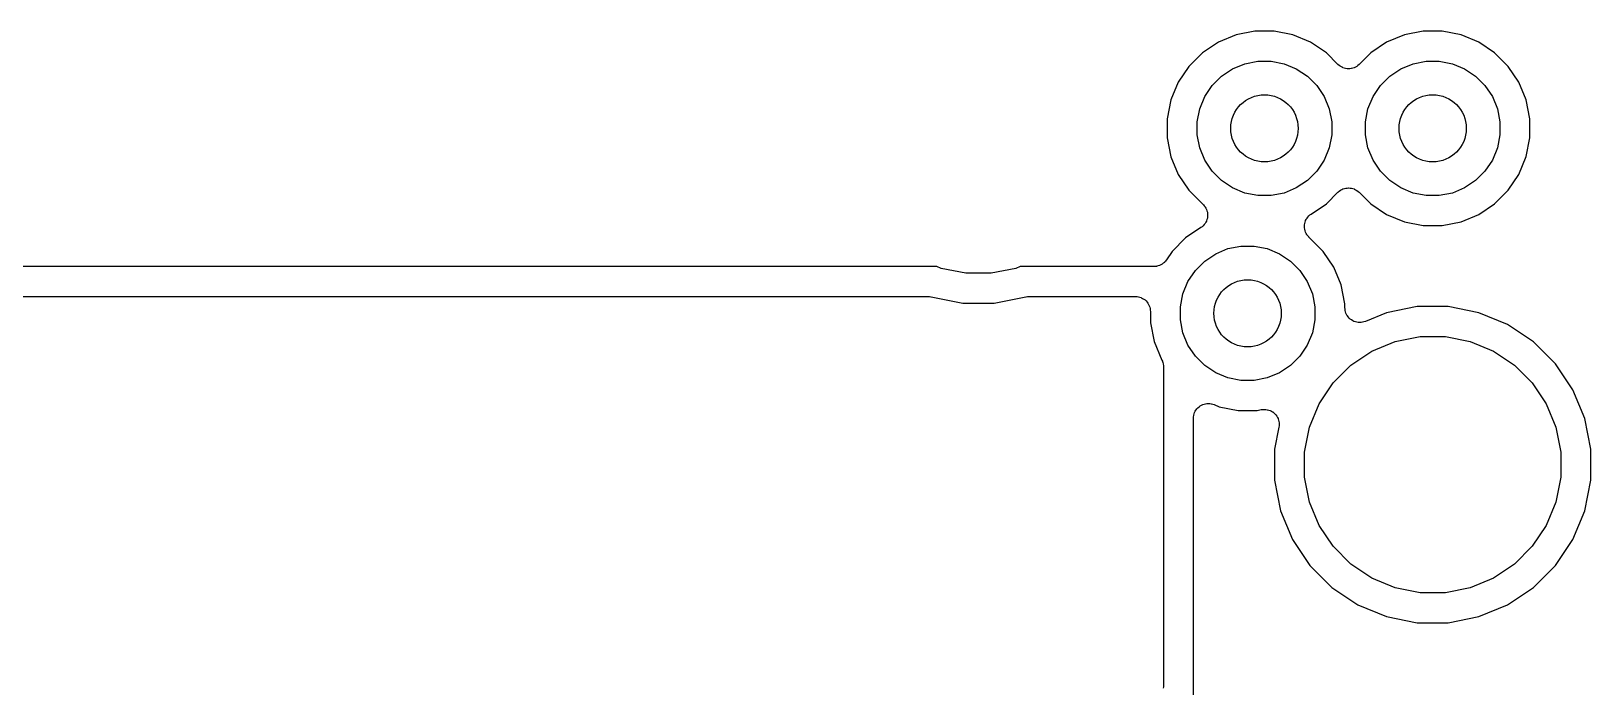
# Model space of a CAD drawing. Extents: x 1.98 to 5.9, y -3.93 to -1.98.
# Drawn here: x 3.6957 to 4.0606, y -2.9339 to -2.7804 of the extents above; entities that cross this region are included whole.
import ezdxf

# ---------------------------------------------------------------- set-up
doc = ezdxf.new("R2010")
doc.units = 0
doc.header["$MEASUREMENT"] = 0
doc.layers.add('BLACK', color=7, linetype='CONTINUOUS')

msp = doc.modelspace()

# ---------------------------------------------------------------- linework, layer by layer
at = {"layer": 'BLACK', "linetype": 'CONTINUOUS'}
for p, q in [((3.98201, -2.7804), (3.97762, -2.78128)), ((3.98649, -2.7804), (3.98201, -2.7804)), ((3.99089, -2.78128), (3.98649, -2.7804)), ((4.02138, -2.7804), (4.01699, -2.78128)), ((4.02586, -2.7804), (4.02138, -2.7804)), ((4.03026, -2.78128), (4.02586, -2.7804)), ((3.97348, -2.78299), (3.96975, -2.78548)), ((3.97762, -2.78128), (3.97348, -2.78299)), ((3.99503, -2.78299), (3.99089, -2.78128)), ((3.99875, -2.78548), (3.99503, -2.78299)), ((4.01285, -2.78299), (4.00912, -2.78548)), ((4.01699, -2.78128), (4.01285, -2.78299)), ((4.0344, -2.78299), (4.03026, -2.78128)), ((4.03812, -2.78548), (4.0344, -2.78299)), ((3.96975, -2.78548), (3.96658, -2.78865)), ((3.97679, -2.78919), (3.97966, -2.78801)), ((3.97966, -2.78801), (3.9827, -2.7874)), ((3.9827, -2.7874), (3.9858, -2.7874)), ((3.9858, -2.7874), (3.98885, -2.78801)), ((3.98885, -2.78801), (3.99171, -2.78919)), ((4.00146, -2.78819), (3.99875, -2.78548)), ((4.00172, -2.7884), (4.00146, -2.78819)), ((4.00638, -2.78822), (4.00612, -2.78843)), ((4.00639, -2.78821), (4.00638, -2.78822)), ((4.00641, -2.78819), (4.00639, -2.78821)), ((4.00639, -2.78821), (4.00639, -2.78821)), ((4.00639, -2.78821), (4.00639, -2.78821)), ((4.00912, -2.78548), (4.00641, -2.78819)), ((4.01616, -2.78919), (4.01903, -2.78801)), ((4.01903, -2.78801), (4.02207, -2.7874)), ((4.02207, -2.7874), (4.02517, -2.7874)), ((4.02517, -2.7874), (4.02822, -2.78801)), ((4.02822, -2.78801), (4.03108, -2.78919)), ((4.04129, -2.78865), (4.03812, -2.78548)), ((3.96658, -2.78865), (3.96409, -2.79237)), ((3.97202, -2.79311), (3.97421, -2.79092)), ((3.97421, -2.79092), (3.97679, -2.78919)), ((3.99171, -2.78919), (3.99429, -2.79092)), ((3.99429, -2.79092), (3.99648, -2.79311)), ((4.00197, -2.78861), (4.00172, -2.7884)), ((4.00198, -2.78861), (4.00197, -2.78861)), ((4.00199, -2.78862), (4.00198, -2.78861)), ((4.00228, -2.78878), (4.00199, -2.78862)), ((4.00257, -2.78894), (4.00228, -2.78878)), ((4.00258, -2.78894), (4.00257, -2.78894)), ((4.00259, -2.78895), (4.00258, -2.78894)), ((4.00291, -2.78904), (4.00259, -2.78895)), ((4.00322, -2.78914), (4.00291, -2.78904)), ((4.00323, -2.78914), (4.00322, -2.78914)), ((4.00325, -2.78915), (4.00323, -2.78914)), ((4.00357, -2.78918), (4.00325, -2.78915)), ((4.0039, -2.78921), (4.00357, -2.78918)), ((4.00391, -2.78921), (4.0039, -2.78921)), ((4.00392, -2.78921), (4.00391, -2.78921)), ((4.00425, -2.78918), (4.00392, -2.78921)), ((4.00458, -2.78915), (4.00425, -2.78918)), ((4.00459, -2.78915), (4.00458, -2.78915)), ((4.0046, -2.78915), (4.00459, -2.78915)), ((4.00492, -2.78906), (4.0046, -2.78915)), ((4.00524, -2.78896), (4.00492, -2.78906)), ((4.00525, -2.78896), (4.00524, -2.78896)), ((4.00526, -2.78895), (4.00525, -2.78896)), ((4.00555, -2.7888), (4.00526, -2.78895)), ((4.00584, -2.78865), (4.00555, -2.7888)), ((4.00585, -2.78864), (4.00584, -2.78865)), ((4.00586, -2.78864), (4.00585, -2.78864)), ((4.00612, -2.78843), (4.00586, -2.78864)), ((4.01139, -2.79311), (4.01358, -2.79092)), ((4.01358, -2.79092), (4.01616, -2.78919)), ((4.03108, -2.78919), (4.03366, -2.79092)), ((4.03366, -2.79092), (4.03585, -2.79311)), ((4.04378, -2.79237), (4.04129, -2.78865)), ((3.96409, -2.79237), (3.96238, -2.79651)), ((3.9703, -2.79569), (3.97202, -2.79311)), ((3.99648, -2.79311), (3.99821, -2.79569)), ((4.00967, -2.79569), (4.01139, -2.79311)), ((4.03585, -2.79311), (4.03758, -2.79569)), ((4.0455, -2.79651), (4.04378, -2.79237)), ((3.96238, -2.79651), (3.9615, -2.80091)), ((3.9685, -2.8016), (3.96911, -2.79856)), ((3.96911, -2.79856), (3.9703, -2.79569)), ((3.99821, -2.79569), (3.99939, -2.79856)), ((3.99939, -2.79856), (4, -2.8016)), ((4.00787, -2.8016), (4.00848, -2.79856)), ((4.00848, -2.79856), (4.00967, -2.79569)), ((4.03758, -2.79569), (4.03876, -2.79856)), ((4.03876, -2.79856), (4.03937, -2.8016)), ((4.04637, -2.80091), (4.0455, -2.79651)), ((3.9615, -2.80091), (3.9615, -2.80539)), ((3.9685, -2.8047), (3.9685, -2.8016)), ((4, -2.8016), (4, -2.8047)), ((4.00787, -2.8047), (4.00787, -2.8016)), ((4.03937, -2.8016), (4.03937, -2.8047)), ((4.04637, -2.80539), (4.04637, -2.80091)), ((3.9615, -2.80539), (3.96238, -2.80979)), ((3.96911, -2.80774), (3.9685, -2.8047)), ((4, -2.8047), (3.99939, -2.80774)), ((4.00848, -2.80774), (4.00787, -2.8047)), ((4.03937, -2.8047), (4.03876, -2.80774)), ((4.0455, -2.80978), (4.04637, -2.80539)), ((3.96238, -2.80979), (3.96409, -2.81392)), ((3.9703, -2.81061), (3.96911, -2.80774)), ((3.99939, -2.80774), (3.99821, -2.81061)), ((4.00967, -2.81061), (4.00848, -2.80774)), ((4.03876, -2.80774), (4.03758, -2.81061)), ((4.04378, -2.81392), (4.0455, -2.80978)), ((3.97202, -2.81319), (3.9703, -2.81061)), ((3.97421, -2.81538), (3.97202, -2.81319)), ((3.99648, -2.81319), (3.99429, -2.81538)), ((3.99821, -2.81061), (3.99648, -2.81319)), ((4.01139, -2.81319), (4.00967, -2.81061)), ((4.01358, -2.81538), (4.01139, -2.81319)), ((4.03585, -2.81319), (4.03366, -2.81538)), ((4.03758, -2.81061), (4.03585, -2.81319)), ((3.96409, -2.81392), (3.96658, -2.81765)), ((3.97679, -2.81711), (3.97421, -2.81538)), ((3.97966, -2.81829), (3.97679, -2.81711)), ((3.99171, -2.81711), (3.98885, -2.81829)), ((3.99429, -2.81538), (3.99171, -2.81711)), ((4.00232, -2.8175), (4.00261, -2.81734)), ((4.00261, -2.81734), (4.00263, -2.81734)), ((4.00263, -2.81734), (4.00264, -2.81734)), ((4.00264, -2.81734), (4.00295, -2.81724)), ((4.00295, -2.81724), (4.00327, -2.81715)), ((4.00327, -2.81715), (4.00328, -2.81715)), ((4.00328, -2.81715), (4.00329, -2.81714)), ((4.00329, -2.81714), (4.00362, -2.81712)), ((4.00362, -2.81712), (4.00395, -2.81708)), ((4.00395, -2.81708), (4.00396, -2.81709)), ((4.00396, -2.81709), (4.00397, -2.81709)), ((4.00397, -2.81709), (4.0043, -2.81712)), ((4.0043, -2.81712), (4.00463, -2.81715)), ((4.00463, -2.81715), (4.00464, -2.81716)), ((4.00464, -2.81716), (4.00465, -2.81716)), ((4.00465, -2.81716), (4.00497, -2.81726)), ((4.00497, -2.81726), (4.00528, -2.81735)), ((4.00528, -2.81735), (4.00529, -2.81736)), ((4.00529, -2.81736), (4.0053, -2.81736)), ((4.0053, -2.81736), (4.00559, -2.81752)), ((4.01616, -2.81711), (4.01358, -2.81538)), ((4.01903, -2.81829), (4.01616, -2.81711)), ((4.03108, -2.81711), (4.02822, -2.81829)), ((4.03366, -2.81538), (4.03108, -2.81711)), ((4.04129, -2.81765), (4.04378, -2.81392)), ((3.96658, -2.81765), (3.96993, -2.821)), ((3.96993, -2.821), (3.96995, -2.82102)), ((3.96995, -2.82102), (3.96995, -2.82102)), ((3.96995, -2.82102), (3.96995, -2.82102)), ((3.96995, -2.82102), (3.96997, -2.82104)), ((3.96997, -2.82104), (3.97018, -2.8213)), ((3.9827, -2.8189), (3.97966, -2.81829)), ((3.9858, -2.8189), (3.9827, -2.8189)), ((3.98885, -2.81829), (3.9858, -2.8189)), ((3.99516, -2.82322), (3.99875, -2.82082)), ((3.99875, -2.82082), (4.00146, -2.81811)), ((4.00146, -2.81811), (4.00148, -2.81809)), ((4.00148, -2.81809), (4.0015, -2.81808)), ((4.00148, -2.81809), (4.00148, -2.81809)), ((4.00148, -2.81809), (4.00148, -2.81809)), ((4.0015, -2.81808), (4.00175, -2.81787)), ((4.00175, -2.81787), (4.00201, -2.81766)), ((4.00201, -2.81766), (4.00202, -2.81766)), ((4.00202, -2.81766), (4.00203, -2.81765)), ((4.00203, -2.81765), (4.00232, -2.8175)), ((4.00559, -2.81752), (4.00588, -2.81768)), ((4.00588, -2.81768), (4.00589, -2.81768)), ((4.00589, -2.81768), (4.0059, -2.81769)), ((4.0059, -2.81769), (4.00616, -2.8179)), ((4.00616, -2.8179), (4.00641, -2.81811)), ((4.00641, -2.81811), (4.00912, -2.82082)), ((4.00912, -2.82082), (4.01285, -2.82331)), ((4.02207, -2.8189), (4.01903, -2.81829)), ((4.02517, -2.8189), (4.02207, -2.8189)), ((4.02822, -2.81829), (4.02517, -2.8189)), ((4.0344, -2.82331), (4.03812, -2.82082)), ((4.03812, -2.82082), (4.04129, -2.81765)), ((3.97018, -2.8213), (3.97038, -2.82155)), ((3.97038, -2.82155), (3.97039, -2.82156)), ((3.97039, -2.82156), (3.9704, -2.82157)), ((3.9704, -2.82157), (3.97055, -2.82186)), ((3.97055, -2.82186), (3.9707, -2.82216)), ((3.97079, -2.82451), (3.97069, -2.82483)), ((3.9707, -2.82216), (3.9707, -2.82217)), ((3.9707, -2.82217), (3.97071, -2.82218)), ((3.97071, -2.82218), (3.9708, -2.8225)), ((3.97089, -2.82419), (3.97079, -2.82451)), ((3.9708, -2.8225), (3.9709, -2.82281)), ((3.97092, -2.82385), (3.97089, -2.82417)), ((3.97089, -2.82417), (3.97089, -2.82418)), ((3.97089, -2.82418), (3.97089, -2.82419)), ((3.9709, -2.82281), (3.9709, -2.82282)), ((3.9709, -2.82282), (3.9709, -2.82283)), ((3.9709, -2.82283), (3.97093, -2.82317)), ((3.97096, -2.82351), (3.97092, -2.82385)), ((3.97093, -2.82317), (3.97096, -2.82349)), ((3.97096, -2.82349), (3.97096, -2.8235)), ((3.97096, -2.8235), (3.97096, -2.82351)), ((3.99388, -2.82477), (3.99389, -2.82476)), ((3.99388, -2.82478), (3.99388, -2.82477)), ((3.99389, -2.82476), (3.99404, -2.82447)), ((3.99404, -2.82447), (3.9942, -2.82418)), ((3.9942, -2.82418), (3.99421, -2.82417)), ((3.99421, -2.82416), (3.99442, -2.82391)), ((3.99421, -2.82417), (3.99421, -2.82416)), ((3.99442, -2.82391), (3.99463, -2.82365)), ((3.99463, -2.82365), (3.99464, -2.82364)), ((3.99464, -2.82364), (3.99465, -2.82364)), ((3.99465, -2.82364), (3.9949, -2.82343)), ((3.9949, -2.82343), (3.99516, -2.82322)), ((4.01285, -2.82331), (4.01699, -2.82502)), ((4.03026, -2.82502), (4.0344, -2.82331)), ((3.9694, -2.82639), (3.96581, -2.82879)), ((3.96966, -2.82618), (3.9694, -2.82639)), ((3.96992, -2.82597), (3.96966, -2.82618)), ((3.96993, -2.82595), (3.96992, -2.82596)), ((3.96992, -2.82596), (3.96992, -2.82597)), ((3.97014, -2.8257), (3.96993, -2.82595)), ((3.97035, -2.82545), (3.97014, -2.8257)), ((3.97036, -2.82544), (3.97035, -2.82545)), ((3.97037, -2.82543), (3.97036, -2.82544)), ((3.97053, -2.82513), (3.97037, -2.82543)), ((3.97068, -2.82485), (3.97053, -2.82513)), ((3.97069, -2.82483), (3.97068, -2.82484)), ((3.97068, -2.82484), (3.97068, -2.82485)), ((3.99361, -2.82609), (3.99364, -2.82576)), ((3.99361, -2.8261), (3.99361, -2.82609)), ((3.99361, -2.82611), (3.99361, -2.8261)), ((3.99364, -2.82644), (3.99361, -2.82611)), ((3.99364, -2.82576), (3.99368, -2.82543)), ((3.99367, -2.82677), (3.99364, -2.82644)), ((3.99367, -2.82678), (3.99367, -2.82677)), ((3.99367, -2.82679), (3.99367, -2.82678)), ((3.99376, -2.82711), (3.99367, -2.82679)), ((3.99368, -2.82541), (3.99378, -2.8251)), ((3.99368, -2.82542), (3.99368, -2.82541)), ((3.99368, -2.82543), (3.99368, -2.82542)), ((3.99386, -2.82743), (3.99376, -2.82711)), ((3.99378, -2.8251), (3.99388, -2.82478)), ((3.99386, -2.82744), (3.99386, -2.82743)), ((3.99387, -2.82745), (3.99386, -2.82744)), ((3.99402, -2.82774), (3.99387, -2.82745)), ((3.99417, -2.82803), (3.99402, -2.82774)), ((3.99418, -2.82804), (3.99417, -2.82803)), ((3.99418, -2.82805), (3.99418, -2.82804)), ((3.99439, -2.82831), (3.99418, -2.82805)), ((3.9946, -2.82857), (3.99439, -2.82831)), ((4.01699, -2.82502), (4.02138, -2.8259)), ((4.02138, -2.8259), (4.02586, -2.8259)), ((4.02586, -2.8259), (4.03026, -2.82502)), ((3.96265, -2.83196), (3.9613, -2.83396)), ((3.96581, -2.82879), (3.96265, -2.83196)), ((3.97286, -2.8325), (3.97572, -2.83131)), ((3.97572, -2.83131), (3.97876, -2.83071)), ((3.97876, -2.83071), (3.98187, -2.83071)), ((3.98187, -2.83071), (3.98491, -2.83131)), ((3.98491, -2.83131), (3.98777, -2.8325)), ((3.99461, -2.82858), (3.9946, -2.82857)), ((3.99463, -2.8286), (3.99461, -2.82858)), ((3.99461, -2.82858), (3.99461, -2.82858)), ((3.99461, -2.82858), (3.99461, -2.82858)), ((3.99798, -2.83196), (3.99463, -2.8286)), ((4.00047, -2.83568), (3.99798, -2.83196)), ((3.90757, -2.83552), (3.64126, -2.83552)), ((3.90857, -2.83593), (3.90757, -2.83552)), ((3.92707, -2.83552), (3.92607, -2.83593)), ((3.95839, -2.83552), (3.92707, -2.83552)), ((3.95872, -2.83549), (3.95839, -2.83552)), ((3.95904, -2.83546), (3.95872, -2.83549)), ((3.95906, -2.83545), (3.95904, -2.83546)), ((3.95907, -2.83545), (3.95906, -2.83545)), ((3.95938, -2.83536), (3.95907, -2.83545)), ((3.9597, -2.83527), (3.95938, -2.83536)), ((3.95971, -2.83526), (3.9597, -2.83527)), ((3.95973, -2.83526), (3.95971, -2.83526)), ((3.96001, -2.8351), (3.95973, -2.83526)), ((3.9603, -2.83495), (3.96001, -2.8351)), ((3.96031, -2.83494), (3.9603, -2.83495)), ((3.96033, -2.83493), (3.96031, -2.83494)), ((3.96058, -2.83473), (3.96033, -2.83493)), ((3.96084, -2.83453), (3.96058, -2.83473)), ((3.96085, -2.83451), (3.96084, -2.83453)), ((3.96086, -2.8345), (3.96085, -2.83451)), ((3.96107, -2.83425), (3.96086, -2.8345)), ((3.96128, -2.834), (3.96107, -2.83425)), ((3.96129, -2.83398), (3.96128, -2.834)), ((3.9613, -2.83398), (3.96129, -2.83398)), ((3.96129, -2.83398), (3.96129, -2.83398)), ((3.9613, -2.83396), (3.9613, -2.83398)), ((3.96808, -2.83642), (3.97028, -2.83422)), ((3.97028, -2.83422), (3.97286, -2.8325)), ((3.98777, -2.8325), (3.99035, -2.83422)), ((3.99035, -2.83422), (3.99255, -2.83642)), ((4.00219, -2.83982), (4.00047, -2.83568)), ((3.91437, -2.83709), (3.90857, -2.83593)), ((3.92028, -2.83709), (3.91437, -2.83709)), ((3.92607, -2.83593), (3.92028, -2.83709)), ((3.96517, -2.84186), (3.96636, -2.839)), ((3.96636, -2.839), (3.96808, -2.83642)), ((3.99255, -2.83642), (3.99427, -2.839)), ((3.99427, -2.839), (3.99546, -2.84186)), ((3.65617, -2.84252), (3.90548, -2.84252)), ((3.90548, -2.84252), (3.90549, -2.84252)), ((3.90549, -2.84252), (3.90549, -2.84252)), ((3.90549, -2.84252), (3.90549, -2.84252)), ((3.90549, -2.84252), (3.90553, -2.84252)), ((3.90553, -2.84252), (3.90585, -2.84256)), ((3.90585, -2.84256), (3.90617, -2.84259)), ((3.90617, -2.84259), (3.90619, -2.84259)), ((3.90619, -2.84259), (3.90621, -2.8426)), ((3.90621, -2.8426), (3.90626, -2.84261)), ((3.90626, -2.84261), (3.91368, -2.84409)), ((3.92097, -2.84409), (3.92843, -2.8426)), ((3.92843, -2.8426), (3.92848, -2.84259)), ((3.92848, -2.84259), (3.9285, -2.84258)), ((3.9285, -2.84258), (3.92852, -2.84258)), ((3.92852, -2.84258), (3.92884, -2.84255)), ((3.92884, -2.84255), (3.92916, -2.84252)), ((3.92916, -2.84252), (3.95407, -2.84252)), ((3.95407, -2.84252), (3.95409, -2.84252)), ((3.95409, -2.84252), (3.95409, -2.84252)), ((3.95409, -2.84252), (3.95409, -2.84252)), ((3.95409, -2.84252), (3.95412, -2.84252)), ((3.95412, -2.84252), (3.95444, -2.84256)), ((3.95444, -2.84256), (3.95477, -2.84259)), ((3.95477, -2.84259), (3.95478, -2.84259)), ((3.95478, -2.84259), (3.95479, -2.8426)), ((3.95479, -2.8426), (3.95511, -2.8427)), ((3.95511, -2.8427), (3.95542, -2.84279)), ((3.95542, -2.84279), (3.95543, -2.8428)), ((3.95543, -2.8428), (3.95545, -2.8428)), ((3.95545, -2.8428), (3.95574, -2.84296)), ((3.95574, -2.84296), (3.95602, -2.84312)), ((3.96457, -2.84491), (3.96517, -2.84186)), ((3.99546, -2.84186), (3.99606, -2.84491)), ((4.00306, -2.84422), (4.00219, -2.83982)), ((3.91368, -2.84409), (3.92097, -2.84409)), ((3.95602, -2.84312), (3.95603, -2.84313)), ((3.95603, -2.84313), (3.95604, -2.84313)), ((3.95604, -2.84313), (3.9563, -2.84334)), ((3.9563, -2.84334), (3.95655, -2.84355)), ((3.95655, -2.84355), (3.95656, -2.84356)), ((3.95656, -2.84356), (3.95657, -2.84357)), ((3.95657, -2.84357), (3.95677, -2.84383)), ((3.95677, -2.84383), (3.95698, -2.84408)), ((3.95698, -2.84408), (3.95699, -2.84409)), ((3.95699, -2.84409), (3.957, -2.8441)), ((3.957, -2.8441), (3.95715, -2.84439)), ((3.95715, -2.84439), (3.9573, -2.84469)), ((3.9573, -2.84469), (3.95731, -2.8447)), ((3.95731, -2.8447), (3.95731, -2.84471)), ((3.95731, -2.84471), (3.95741, -2.84503)), ((3.95741, -2.84503), (3.9575, -2.84534)), ((3.9575, -2.84534), (3.9575, -2.84535)), ((3.9575, -2.84535), (3.9575, -2.84536)), ((3.9575, -2.84536), (3.95753, -2.84569)), ((3.95753, -2.84569), (3.95757, -2.84602)), ((3.95757, -2.84602), (3.95757, -2.8487)), ((3.96457, -2.84801), (3.96457, -2.84491)), ((3.99606, -2.84491), (3.99606, -2.84801)), ((4.00306, -2.84512), (4.00306, -2.84422)), ((4.0031, -2.84545), (4.00306, -2.84512)), ((4.00313, -2.84578), (4.0031, -2.84545)), ((4.00313, -2.84579), (4.00313, -2.84578)), ((4.00313, -2.8458), (4.00313, -2.84579)), ((4.00322, -2.84611), (4.00313, -2.8458)), ((4.00332, -2.84644), (4.00322, -2.84611)), ((4.00333, -2.84645), (4.00332, -2.84644)), ((4.00332, -2.84644), (4.00332, -2.84644)), ((4.00348, -2.84675), (4.00333, -2.84645)), ((4.01283, -2.84631), (4.0079, -2.84835)), ((4.01998, -2.84489), (4.01283, -2.84631)), ((4.02727, -2.84489), (4.01998, -2.84489)), ((4.03441, -2.84631), (4.02727, -2.84489)), ((4.04115, -2.8491), (4.03441, -2.84631)), ((3.95757, -2.8487), (3.95844, -2.85309)), ((3.96517, -2.85105), (3.96457, -2.84801)), ((3.99606, -2.84801), (3.99546, -2.85105)), ((4.00364, -2.84704), (4.00348, -2.84675)), ((4.00364, -2.84705), (4.00364, -2.84704)), ((4.00365, -2.84706), (4.00364, -2.84705)), ((4.00386, -2.84732), (4.00365, -2.84706)), ((4.00407, -2.84757), (4.00386, -2.84732)), ((4.00407, -2.84758), (4.00407, -2.84757)), ((4.00408, -2.84759), (4.00407, -2.84758)), ((4.00434, -2.8478), (4.00408, -2.84759)), ((4.00459, -2.84801), (4.00434, -2.8478)), ((4.0046, -2.84801), (4.00459, -2.84801)), ((4.00461, -2.84802), (4.0046, -2.84801)), ((4.0049, -2.84818), (4.00461, -2.84802)), ((4.00519, -2.84834), (4.0049, -2.84818)), ((4.0052, -2.84834), (4.00519, -2.84834)), ((4.00521, -2.84835), (4.0052, -2.84834)), ((4.00552, -2.84844), (4.00521, -2.84835)), ((4.00584, -2.84854), (4.00552, -2.84844)), ((4.00585, -2.84854), (4.00584, -2.84854)), ((4.00586, -2.84855), (4.00585, -2.84854)), ((4.00619, -2.84858), (4.00586, -2.84855)), ((4.00652, -2.84862), (4.00619, -2.84858)), ((4.00653, -2.84862), (4.00652, -2.84862)), ((4.00654, -2.84862), (4.00653, -2.84862)), ((4.00687, -2.84859), (4.00654, -2.84862)), ((4.0072, -2.84856), (4.00687, -2.84859)), ((4.00721, -2.84856), (4.0072, -2.84856)), ((4.00722, -2.84856), (4.00721, -2.84856)), ((4.00754, -2.84846), (4.00722, -2.84856)), ((4.00786, -2.84837), (4.00754, -2.84846)), ((4.00787, -2.84836), (4.00786, -2.84837)), ((4.00788, -2.84836), (4.00787, -2.84836)), ((4.00787, -2.84836), (4.00787, -2.84836)), ((4.0079, -2.84835), (4.00788, -2.84836)), ((4.04721, -2.85315), (4.04115, -2.8491)), ((3.95844, -2.85309), (3.96024, -2.85742)), ((3.96636, -2.85392), (3.96517, -2.85105)), ((3.96808, -2.8565), (3.96636, -2.85392)), ((3.99427, -2.85392), (3.99255, -2.8565)), ((3.99546, -2.85105), (3.99427, -2.85392)), ((4.00941, -2.8553), (4.01487, -2.85304)), ((4.01487, -2.85304), (4.02067, -2.85189)), ((4.02067, -2.85189), (4.02658, -2.85189)), ((4.02658, -2.85189), (4.03237, -2.85304)), ((4.03237, -2.85304), (4.03783, -2.8553)), ((4.05236, -2.8583), (4.04721, -2.85315)), ((3.96024, -2.85742), (3.96037, -2.85767)), ((3.97028, -2.85869), (3.96808, -2.8565)), ((3.99255, -2.8565), (3.99035, -2.85869)), ((4.0045, -2.85859), (4.00941, -2.8553)), ((4.03783, -2.8553), (4.04275, -2.85859)), ((3.96037, -2.85767), (3.96037, -2.85769)), ((3.96037, -2.85769), (3.96038, -2.85771)), ((3.96038, -2.85771), (3.96047, -2.85801)), ((3.96047, -2.85801), (3.96056, -2.85832)), ((3.96056, -2.85832), (3.96057, -2.85834)), ((3.96057, -2.85834), (3.96057, -2.85836)), ((3.96057, -2.85836), (3.9606, -2.85868)), ((3.9606, -2.85868), (3.96063, -2.859)), ((3.96063, -2.859), (3.96063, -2.93351)), ((3.97286, -2.86041), (3.97028, -2.85869)), ((3.97572, -2.8616), (3.97286, -2.86041)), ((3.98777, -2.86041), (3.98491, -2.8616)), ((3.99035, -2.85869), (3.98777, -2.86041)), ((4.00032, -2.86277), (4.0045, -2.85859)), ((4.04275, -2.85859), (4.04692, -2.86277)), ((4.05641, -2.86436), (4.05236, -2.8583)), ((3.97876, -2.8622), (3.97572, -2.8616)), ((3.98187, -2.8622), (3.97876, -2.8622)), ((3.98491, -2.8616), (3.98187, -2.8622)), ((3.99704, -2.86768), (4.00032, -2.86277)), ((4.04692, -2.86277), (4.05021, -2.86768)), ((4.0592, -2.8711), (4.05641, -2.86436)), ((3.96868, -2.86856), (3.96894, -2.86835)), ((3.96868, -2.86857), (3.96868, -2.86856)), ((3.96894, -2.86835), (3.9692, -2.86814)), ((3.9692, -2.86814), (3.96921, -2.86814)), ((3.96921, -2.86813), (3.96951, -2.86798)), ((3.96921, -2.86814), (3.96921, -2.86813)), ((3.96951, -2.86798), (3.9698, -2.86782)), ((3.9698, -2.86782), (3.96981, -2.86782)), ((3.96981, -2.86782), (3.96982, -2.86782)), ((3.96982, -2.86782), (3.97014, -2.86772)), ((3.97014, -2.86772), (3.97046, -2.86763)), ((3.97046, -2.86763), (3.97047, -2.86763)), ((3.97047, -2.86762), (3.9708, -2.86759)), ((3.97047, -2.86763), (3.97047, -2.86762)), ((3.9708, -2.86759), (3.97114, -2.86756)), ((3.97114, -2.86756), (3.97115, -2.86756)), ((3.97115, -2.86756), (3.97115, -2.86756)), ((3.97115, -2.86756), (3.97148, -2.8676)), ((3.97148, -2.8676), (3.97182, -2.86763)), ((3.97182, -2.86763), (3.97182, -2.86763)), ((3.97182, -2.86763), (3.97183, -2.86763)), ((3.97183, -2.86763), (3.97215, -2.86773)), ((3.97215, -2.86773), (3.97247, -2.86783)), ((3.97247, -2.86783), (3.97368, -2.86833)), ((3.97368, -2.86833), (3.97807, -2.8692)), ((3.99477, -2.87314), (3.99704, -2.86768)), ((4.05021, -2.86768), (4.05247, -2.87314)), ((3.96763, -2.87101), (3.96767, -2.87069)), ((3.96763, -2.87103), (3.96763, -2.87101)), ((3.96763, -2.87106), (3.96763, -2.87103)), ((3.96763, -2.87103), (3.96763, -2.87103)), ((3.96763, -2.87103), (3.96763, -2.87103)), ((3.96763, -2.93684), (3.96763, -2.87106)), ((3.96767, -2.87069), (3.9677, -2.87035)), ((3.9677, -2.87035), (3.96771, -2.87034)), ((3.96771, -2.87034), (3.96781, -2.87002)), ((3.96771, -2.87034), (3.96771, -2.87034)), ((3.96781, -2.87002), (3.96791, -2.8697)), ((3.96791, -2.86968), (3.96807, -2.86939)), ((3.96791, -2.86969), (3.96791, -2.86968)), ((3.96791, -2.8697), (3.96791, -2.86969)), ((3.96807, -2.86939), (3.96823, -2.8691)), ((3.96823, -2.8691), (3.96824, -2.86909)), ((3.96824, -2.86909), (3.96846, -2.86883)), ((3.96824, -2.86909), (3.96824, -2.86909)), ((3.96846, -2.86883), (3.96867, -2.86857)), ((3.96867, -2.86857), (3.96868, -2.86857)), ((3.97807, -2.8692), (3.98256, -2.8692)), ((3.98256, -2.8692), (3.98352, -2.86901)), ((3.98352, -2.86901), (3.98355, -2.86901)), ((3.98355, -2.86901), (3.98355, -2.86901)), ((3.98355, -2.86901), (3.98356, -2.86901)), ((3.98356, -2.86901), (3.98357, -2.869)), ((3.98357, -2.869), (3.9839, -2.86897)), ((3.9839, -2.86897), (3.98423, -2.86894)), ((3.98423, -2.86894), (3.98424, -2.86895)), ((3.98424, -2.86895), (3.98425, -2.86895)), ((3.98425, -2.86895), (3.98458, -2.86898)), ((3.98458, -2.86898), (3.98491, -2.86902)), ((3.98491, -2.86902), (3.98492, -2.86902)), ((3.98492, -2.86902), (3.98493, -2.86902)), ((3.98493, -2.86902), (3.98525, -2.86912)), ((3.98525, -2.86912), (3.98557, -2.86922)), ((3.98557, -2.86922), (3.98557, -2.86922)), ((3.98557, -2.86922), (3.98558, -2.86923)), ((3.98558, -2.86923), (3.98588, -2.86939)), ((3.98588, -2.86939), (3.98617, -2.86954)), ((3.98617, -2.86954), (3.98617, -2.86955)), ((3.98617, -2.86955), (3.98618, -2.86956)), ((3.98618, -2.86956), (3.98644, -2.86977)), ((3.98644, -2.86977), (3.98669, -2.86998)), ((3.98669, -2.86998), (3.9867, -2.86999)), ((3.9867, -2.86999), (3.98671, -2.86999)), ((3.98671, -2.86999), (3.98692, -2.87026)), ((3.98692, -2.87026), (3.98712, -2.87051)), ((3.98712, -2.87051), (3.98713, -2.87052)), ((3.98713, -2.87052), (3.98713, -2.87053)), ((3.98713, -2.87053), (3.98729, -2.87082)), ((3.98729, -2.87082), (3.98744, -2.87111)), ((3.98744, -2.87111), (3.98745, -2.87112)), ((3.98745, -2.87112), (3.98745, -2.87113)), ((3.98745, -2.87113), (3.98755, -2.87145)), ((3.98755, -2.87145), (3.98764, -2.87177)), ((3.98764, -2.87177), (3.98764, -2.87178)), ((3.98764, -2.87178), (3.98764, -2.87179)), ((3.98764, -2.87179), (3.98768, -2.87212)), ((3.98768, -2.87212), (3.98771, -2.87245)), ((4.06062, -2.87825), (4.0592, -2.8711)), ((3.98764, -2.87313), (3.98662, -2.87825)), ((3.98767, -2.8728), (3.98764, -2.87313)), ((3.98771, -2.87247), (3.98767, -2.8728)), ((3.98771, -2.87245), (3.98771, -2.87246)), ((3.98771, -2.87246), (3.98771, -2.87247)), ((3.99362, -2.87894), (3.99477, -2.87314)), ((4.05247, -2.87314), (4.05362, -2.87894)), ((3.98662, -2.87825), (3.98662, -2.88553)), ((3.99362, -2.88484), (3.99362, -2.87894)), ((4.05362, -2.87894), (4.05362, -2.88484)), ((4.06062, -2.88553), (4.06062, -2.87825)), ((3.98662, -2.88553), (3.98804, -2.89268)), ((3.99477, -2.89064), (3.99362, -2.88484)), ((4.05362, -2.88484), (4.05247, -2.89064)), ((4.0592, -2.89268), (4.06062, -2.88553)), ((3.98804, -2.89268), (3.99083, -2.89942)), ((3.99704, -2.8961), (3.99477, -2.89064)), ((4.05247, -2.89064), (4.05021, -2.8961)), ((4.05641, -2.89942), (4.0592, -2.89268)), ((4.00032, -2.90101), (3.99704, -2.8961)), ((4.05021, -2.8961), (4.04692, -2.90101)), ((3.99083, -2.89942), (3.99488, -2.90548)), ((4.0045, -2.90519), (4.00032, -2.90101)), ((4.04692, -2.90101), (4.04275, -2.90519)), ((4.05236, -2.90548), (4.05641, -2.89942)), ((3.99488, -2.90548), (4.00004, -2.91063)), ((4.00941, -2.90848), (4.0045, -2.90519)), ((4.01487, -2.91074), (4.00941, -2.90848)), ((4.03783, -2.90848), (4.03237, -2.91074)), ((4.04275, -2.90519), (4.03783, -2.90848)), ((4.04721, -2.91063), (4.05236, -2.90548)), ((4.00004, -2.91063), (4.0061, -2.91468)), ((4.02067, -2.91189), (4.01487, -2.91074)), ((4.02658, -2.91189), (4.02067, -2.91189)), ((4.03237, -2.91074), (4.02658, -2.91189)), ((4.04115, -2.91468), (4.04721, -2.91063)), ((4.0061, -2.91468), (4.01283, -2.91747)), ((4.03441, -2.91747), (4.04115, -2.91468)), ((4.01283, -2.91747), (4.01998, -2.91889)), ((4.01998, -2.91889), (4.02727, -2.91889)), ((4.02727, -2.91889), (4.03441, -2.91747)), ((3.96059, -2.93388), (3.96056, -2.93421)), ((3.96063, -2.93356), (3.96059, -2.93388)), ((3.96063, -2.93351), (3.96063, -2.93353)), ((3.96063, -2.93353), (3.96063, -2.93353)), ((3.96063, -2.93353), (3.96063, -2.93353)), ((3.96063, -2.93353), (3.96063, -2.93356))]:
    msp.add_line(p, q, dxfattribs=at)
at = {"layer": 'BLACK'}
for centre in [(3.98425, -2.80315), (4.02362, -2.80315), (3.98031, -2.84646)]:
    msp.add_circle(centre, 0.00787, dxfattribs=at)

doc.saveas('drawing.dxf')
